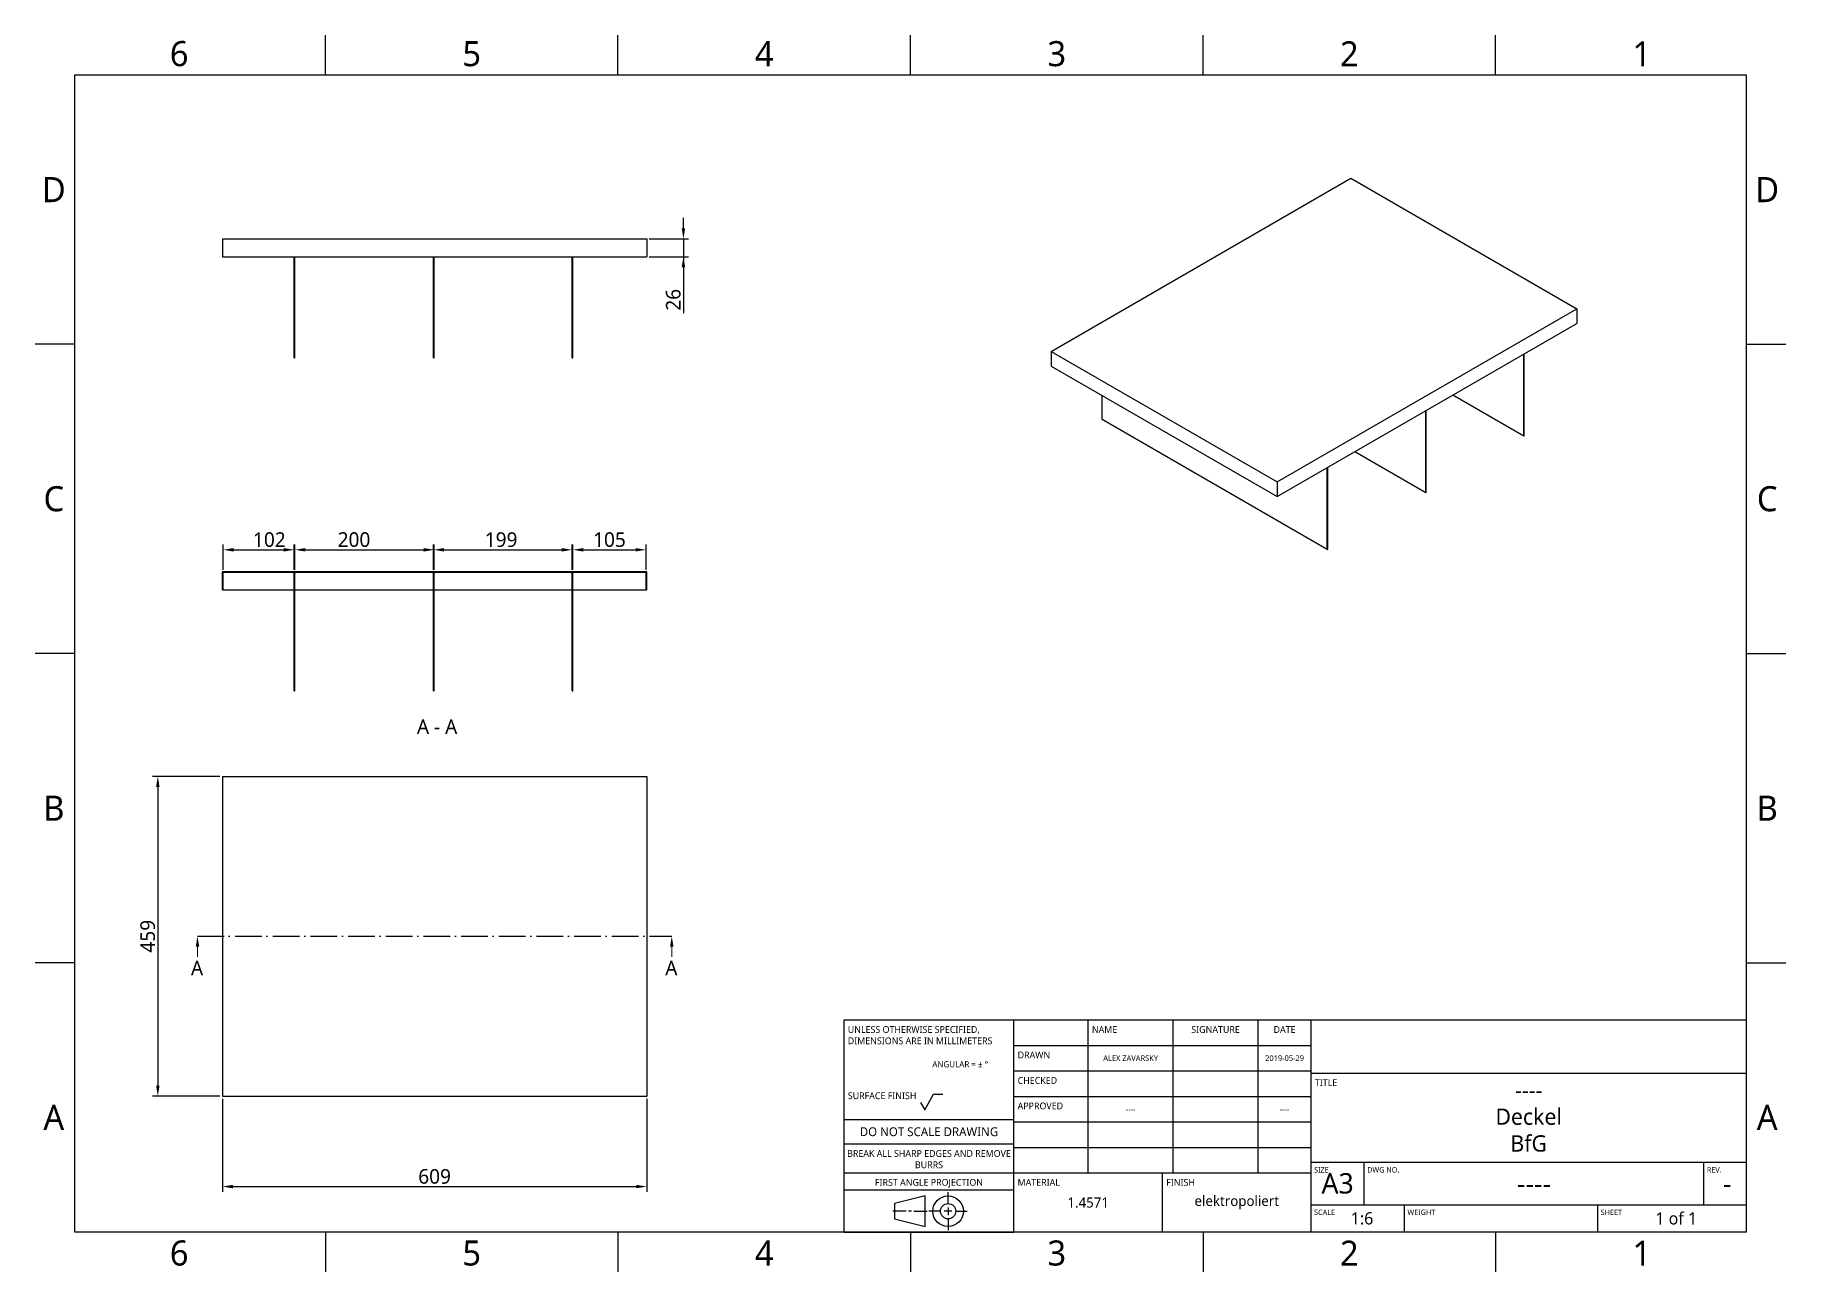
# Model space of a CAD drawing. Extents: x 1 to 420, y 0 to 296.
import ezdxf

# ---------------------------------------------------------------- set-up
doc = ezdxf.new("R2010")
doc.units = 0
doc.header["$LTSCALE"] = 12.7
doc.header["$MEASUREMENT"] = 0
doc.header["$PDMODE"] = 33
doc.header["$PDSIZE"] = 1
doc.linetypes.add('ONS_DASHDOT', pattern=[0.71, 0.5, -0.1, 0.01, -0.1])
doc.layers.get('DEFPOINTS').update_dxf_attribs({"linetype": 'CONTINUOUS'})
for name, color, linetype in [('ANNOTATION_TEXT', 7, 'CONTINUOUS'), ('BORDER_FRAME', 7, 'CONTINUOUS'), ('BORDER_ZONES', 7, 'CONTINUOUS'), ('SECTION_CUTTING_LINE', 7, 'ONS_DASHDOT'), ('TITLE_BLOCK', 7, 'CONTINUOUS'), ('VIEW_HATCHES', 7, 'CONTINUOUS'), ('VISIBLE', 7, 'CONTINUOUS')]:
    doc.layers.add(name, color=color, linetype=linetype)
doc.styles.add('ONSHAPE-STANDARD', font='NotoSans-Regular.ttf')
doc.styles.add('ONSHAPE-STANDARD-DIMENSION', font='')
doc.styles.add('ONSHAPE-STANDARD-FIELDS', font='NotoSans-Regular.ttf')
doc.styles.add('ONSHAPE-STANDARD-VIEW-LABE', font='NotoSans-Regular.ttf', dxfattribs={"height": 3.5})
doc.styles.get('ONSHAPE-STANDARD-DIMENSION').set_extended_font_data('Noto Sans')
doc.dimstyles.new('ONSHAPE-ISO-25$0', dxfattribs={"dimtxt": 3.5, "dimasz": 2.5, "dimexe": 1.25, "dimexo": 0.625, "dimtad": 1, "dimtxsty": 'ONSHAPE-STANDARD-DIMENSION', "dimcen": 2.5, "dimclrd": 7, "dimclre": 7, "dimclrt": 7, "dimadec": 1, "dimazin": 3, "dimtfac": 1, "dimtmove": 0, "dimatfit": 3})

# ---------------------------------------------------------------- blocks, each defined once
blk = doc.blocks.new('*D1')
at = {"layer": 'ANNOTATION_TEXT', "color": 7}
for p, q in [((45.25, 119.09), (29.14, 119.09)), ((30.39, 116.59), (30.39, 45.09)), ((45.25, 42.59), (29.14, 42.59))]:
    blk.add_line(p, q, dxfattribs=at)
for points in [[(30.8, 116.59), (29.97, 116.59), (30.39, 119.09)], [(29.97, 45.09), (30.8, 45.09), (30.39, 42.59)]]:
    blk.add_solid(points, dxfattribs=at)
at = {"layer": 'DEFPOINTS', "color": 0}
for p in [(45.87, 119.09), (30.39, 42.59), (30.39, 42.59), (45.87, 42.59)]:
    blk.add_point(p, dxfattribs=at)
at = {"layer": 'ANNOTATION_TEXT', "color": 7, "insert": (27.97, 80.84), "char_height": 3.5, "attachment_point": 5, "rotation": 90, "style": 'ONSHAPE-STANDARD-DIMENSION'}
blk.add_mtext('459', dxfattribs=at)
blk = doc.blocks.new('*D2')
at = {"layer": 'ANNOTATION_TEXT', "color": 7}
for p, q in [((45.87, 41.96), (45.87, 19.69)), ((147.37, 41.96), (147.37, 19.69)), ((48.37, 20.94), (144.87, 20.94))]:
    blk.add_line(p, q, dxfattribs=at)
for points in [[(48.37, 21.35), (48.37, 20.52), (45.87, 20.94)], [(144.87, 20.52), (144.87, 21.35), (147.37, 20.94)]]:
    blk.add_solid(points, dxfattribs=at)
at = {"layer": 'DEFPOINTS', "color": 0}
for p in [(45.87, 42.59), (147.37, 42.59), (147.37, 20.94), (147.37, 20.94)]:
    blk.add_point(p, dxfattribs=at)
at = {"layer": 'ANNOTATION_TEXT', "color": 7, "insert": (96.62, 23.35), "char_height": 3.5, "attachment_point": 5, "style": 'ONSHAPE-STANDARD-DIMENSION'}
blk.add_mtext('609', dxfattribs=at)
blk = doc.blocks.new('*D3')
at = {"layer": 'ANNOTATION_TEXT', "color": 7}
for p, q in [((156.16, 250.25), (156.16, 252.75)), ((148, 247.75), (157.41, 247.75)), ((156.16, 247.75), (156.16, 243.41)), ((148, 243.41), (157.41, 243.41)), ((156.16, 243.41), (156.16, 229.95)), ((156.16, 240.91), (156.16, 238.41))]:
    blk.add_line(p, q, dxfattribs=at)
for points in [[(155.74, 250.25), (156.58, 250.25), (156.16, 247.75)], [(156.58, 240.91), (155.74, 240.91), (156.16, 243.41)]]:
    blk.add_solid(points, dxfattribs=at)
at = {"layer": 'DEFPOINTS', "color": 0}
for p in [(147.37, 247.75), (147.37, 243.41), (156.16, 243.41), (156.16, 243.41)]:
    blk.add_point(p, dxfattribs=at)
at = {"layer": 'ANNOTATION_TEXT', "color": 7, "insert": (153.74, 233.14), "char_height": 3.5, "attachment_point": 5, "rotation": 90, "style": 'ONSHAPE-STANDARD-DIMENSION'}
blk.add_mtext('26', dxfattribs=at)
blk = doc.blocks.new('*D4')
at = {"layer": 'ANNOTATION_TEXT', "color": 7}
for p, q in [((46.04, 168.54), (46.04, 174.57)), ((48.54, 173.32), (60.54, 173.32)), ((63.04, 168.54), (63.04, 174.57))]:
    blk.add_line(p, q, dxfattribs=at)
for points in [[(48.54, 173.73), (48.54, 172.9), (46.04, 173.32)], [(60.54, 172.9), (60.54, 173.73), (63.04, 173.32)]]:
    blk.add_solid(points, dxfattribs=at)
at = {"layer": 'DEFPOINTS', "color": 0}
for p in [(63.04, 173.32), (63.04, 173.32), (46.04, 167.91), (63.04, 167.91)]:
    blk.add_point(p, dxfattribs=at)
at = {"layer": 'ANNOTATION_TEXT', "color": 7, "insert": (57.08, 175.74), "char_height": 3.5, "attachment_point": 5, "style": 'ONSHAPE-STANDARD-DIMENSION'}
blk.add_mtext('102', dxfattribs=at)
blk = doc.blocks.new('*D5')
at = {"layer": 'ANNOTATION_TEXT', "color": 7}
for p, q in [((63.21, 168.54), (63.21, 174.57)), ((65.71, 173.32), (94.04, 173.32)), ((96.54, 168.54), (96.54, 174.57))]:
    blk.add_line(p, q, dxfattribs=at)
for points in [[(65.71, 173.73), (65.71, 172.9), (63.21, 173.32)], [(94.04, 172.9), (94.04, 173.73), (96.54, 173.32)]]:
    blk.add_solid(points, dxfattribs=at)
at = {"layer": 'DEFPOINTS', "color": 0}
for p in [(96.54, 173.32), (96.54, 173.32), (63.21, 167.91), (96.54, 167.91)]:
    blk.add_point(p, dxfattribs=at)
at = {"layer": 'ANNOTATION_TEXT', "color": 7, "insert": (77.33, 175.74), "char_height": 3.5, "attachment_point": 5, "style": 'ONSHAPE-STANDARD-DIMENSION'}
blk.add_mtext('200', dxfattribs=at)
blk = doc.blocks.new('*D6')
at = {"layer": 'ANNOTATION_TEXT', "color": 7}
for p, q in [((96.37, 168.54), (96.37, 174.57)), ((98.87, 173.32), (127.04, 173.32)), ((129.54, 168.54), (129.54, 174.57))]:
    blk.add_line(p, q, dxfattribs=at)
for points in [[(98.87, 173.73), (98.87, 172.9), (96.37, 173.32)], [(127.04, 172.9), (127.04, 173.73), (129.54, 173.32)]]:
    blk.add_solid(points, dxfattribs=at)
at = {"layer": 'DEFPOINTS', "color": 0}
for p in [(129.54, 173.32), (129.54, 173.32), (96.37, 167.91), (129.54, 167.91)]:
    blk.add_point(p, dxfattribs=at)
at = {"layer": 'ANNOTATION_TEXT', "color": 7, "insert": (112.53, 175.73), "char_height": 3.5, "attachment_point": 5, "style": 'ONSHAPE-STANDARD-DIMENSION'}
blk.add_mtext('199', dxfattribs=at)
blk = doc.blocks.new('*D7')
at = {"layer": 'ANNOTATION_TEXT', "color": 7}
for p, q in [((129.71, 168.54), (129.71, 174.57)), ((132.21, 173.32), (144.71, 173.32)), ((147.21, 168.54), (147.21, 174.57))]:
    blk.add_line(p, q, dxfattribs=at)
for points in [[(132.21, 173.73), (132.21, 172.9), (129.71, 173.32)], [(144.71, 172.9), (144.71, 173.73), (147.21, 173.32)]]:
    blk.add_solid(points, dxfattribs=at)
at = {"layer": 'DEFPOINTS', "color": 0}
for p in [(147.21, 173.32), (147.21, 173.32), (129.71, 167.91), (147.21, 167.91)]:
    blk.add_point(p, dxfattribs=at)
at = {"layer": 'ANNOTATION_TEXT', "color": 7, "insert": (138.46, 175.74), "char_height": 3.5, "attachment_point": 5, "style": 'ONSHAPE-STANDARD-DIMENSION'}
blk.add_mtext('105', dxfattribs=at)

msp = doc.modelspace()

# ---------------------------------------------------------------- hatches: boundary and pattern name
at = {"layer": 'VIEW_HATCHES'}
h = msp.add_hatch(dxfattribs=at)
h.set_pattern_fill('ANSI31', color=256, scale=24, angle=174, style=0, pattern_type=2)
h.set_pattern_definition([(219, (96.6247, 167.9106), (1.88796, -2.33144), [])])
edge = h.paths.add_edge_path(flags=0)
edge.add_line((63.0414, 139.5772), (63.2081, 139.5772))
edge.add_line((63.2081, 139.5772), (63.2081, 167.9106))
edge.add_line((96.3747, 167.9106), (63.2081, 167.9106))
edge.add_line((96.3747, 139.5772), (96.3747, 167.9106))
edge.add_line((96.3747, 139.5772), (96.5414, 139.5772))
edge.add_line((96.5414, 139.5772), (96.5414, 167.9106))
edge.add_line((129.5414, 167.9106), (96.5414, 167.9106))
edge.add_line((129.5414, 139.5772), (129.5414, 167.9106))
edge.add_line((129.5414, 139.5772), (129.7081, 139.5772))
edge.add_line((129.7081, 139.5772), (129.7081, 167.9106))
edge.add_line((147.2081, 167.9106), (129.7081, 167.9106))
edge.add_line((147.2081, 163.7439), (147.2081, 167.9106))
edge.add_line((147.2081, 163.7439), (147.3747, 163.7439))
edge.add_line((147.3747, 163.7439), (147.3747, 168.0772))
edge.add_line((147.3747, 168.0772), (45.8747, 168.0772))
edge.add_line((45.8747, 163.7439), (45.8747, 168.0772))
edge.add_line((45.8747, 163.7439), (46.0414, 163.7439))
edge.add_line((46.0414, 163.7439), (46.0414, 167.9106))
edge.add_line((63.0414, 167.9106), (46.0414, 167.9106))
edge.add_line((63.0414, 139.5772), (63.0414, 167.9106))

# ---------------------------------------------------------------- linework, layer by layer
at = {"layer": 'BORDER_FRAME'}
for p, q in [((10.5, 10), (10.5, 287)), ((10.5, 287), (410.5, 287)), ((410.5, 287), (410.5, 10)), ((410.5, 10), (10.5, 10))]:
    msp.add_line(p, q, dxfattribs=at)
at = {"layer": 'BORDER_ZONES'}
for p, q in [((70.5, 287), (70.5, 296.5)), ((140.5, 287), (140.5, 296.5)), ((210.5, 287), (210.5, 296.5)), ((280.5, 287), (280.5, 296.5)), ((350.5, 287), (350.5, 296.5)), ((10.5, 222.5), (1, 222.5)), ((410.5, 222.5), (420, 222.5)), ((10.5, 148.5), (1, 148.5)), ((410.5, 148.5), (420, 148.5)), ((10.5, 74.5), (1, 74.5)), ((410.5, 74.5), (420, 74.5)), ((70.5, 10), (70.5, 0.5)), ((140.5, 10), (140.5, 0.5)), ((210.5, 10), (210.5, 0.5)), ((280.5, 10), (280.5, 0.5)), ((350.5, 10), (350.5, 0.5))]:
    msp.add_line(p, q, dxfattribs=at)
at = {"layer": 'SECTION_CUTTING_LINE', "color": 7}
msp.add_line((39.8747, 80.8352), (153.3747, 80.8352), dxfattribs=at)
for points in [[(39.8747, 80.8352), (39.4581, 78.3352), (40.2914, 78.3352)], [(153.3747, 80.8352), (152.9581, 78.3352), (153.7914, 78.3352)], [(39.7706, 78.3352), (39.7706, 75.8352), (39.9789, 78.3352), (39.9789, 75.8352)], [(153.2706, 78.3352), (153.2706, 75.8352), (153.4789, 78.3352), (153.4789, 75.8352)]]:
    msp.add_solid(points, dxfattribs=at)
at = {"layer": 'TITLE_BLOCK'}
for p, q in [((194.6, 10), (194.6, 60.8)), ((194.6, 60.8), (235.24, 60.8)), ((235.24, 10), (235.24, 60.8)), ((235.24, 60.8), (306.36, 60.8)), ((253.02, 24.224), (253.02, 60.8)), ((273.34, 24.224), (273.34, 60.8)), ((293.66, 24.224), (293.66, 60.8)), ((306.36, 10), (306.36, 60.8)), ((306.36, 60.8), (410.5, 60.8)), ((235.24, 54.704), (306.36, 54.704)), ((235.24, 48.608), (306.36, 48.608)), ((306.36, 48.1), (410.5, 48.1)), ((213.904, 39.3298), (216.0376, 43.0253)), ((216.0376, 43.0253), (218.2728, 43.0253)), ((235.24, 42.512), (306.36, 42.512)), ((212.888, 41.0896), (213.904, 39.3298)), ((194.6, 37.0256), (235.24, 37.0256)), ((235.24, 36.416), (306.36, 36.416)), ((194.6, 31.1328), (235.24, 31.1328)), ((235.24, 30.32), (306.36, 30.32)), ((306.36, 26.764), (410.5, 26.764)), ((319.06, 16.604), (319.06, 26.764)), ((400.34, 16.604), (400.34, 26.764)), ((194.6, 24.224), (235.24, 24.224)), ((235.24, 24.224), (306.36, 24.224)), ((270.8, 10), (270.8, 24.224)), ((194.6, 20.16), (235.24, 20.16)), ((214.0056, 18.697), (206.6904, 16.8682)), ((206.6904, 16.8682), (206.6904, 13.2106)), ((214.0056, 11.3818), (214.0056, 18.697)), ((219.492, 16.8682), (219.492, 19.6114)), ((209.4336, 15.0394), (206.2332, 15.0394)), ((206.6904, 13.2106), (214.0056, 11.3818)), ((210.7138, 15.0394), (209.9822, 15.0394)), ((211.2624, 15.0394), (214.4628, 15.0394)), ((217.6632, 15.0394), (214.92, 15.0394)), ((220.4064, 15.0394), (218.5776, 15.0394)), ((219.492, 15.9538), (219.492, 14.125)), ((219.492, 13.2106), (219.492, 10.4674)), ((221.3208, 15.0394), (224.064, 15.0394)), ((306.36, 16.604), (410.5, 16.604)), ((328.712, 10), (328.712, 16.604)), ((374.94, 10), (374.94, 16.604)), ((194.6, 10), (235.24, 10))]:
    msp.add_line(p, q, dxfattribs=at)
for radius in [3.6576, 1.8288]:
    msp.add_circle((219.492, 15.0394), radius, dxfattribs=at)
at = {"layer": 'VISIBLE'}
for p, q in [((244.1261, 220.7999), (315.8974, 262.2371)), ((315.8974, 262.2371), (369.9911, 231.0061)), ((45.8747, 247.7483), (45.8747, 243.415)), ((45.8747, 247.7483), (147.3747, 247.7483)), ((147.3747, 247.7483), (147.3747, 243.415)), ((45.8747, 243.415), (147.3747, 243.415)), ((63.0414, 219.2483), (63.0414, 243.415)), ((63.2081, 219.2483), (63.2081, 243.415)), ((96.3747, 219.2483), (96.3747, 243.415)), ((96.5414, 219.2483), (96.5414, 243.415)), ((129.5414, 219.2483), (129.5414, 243.415)), ((129.7081, 219.2483), (129.7081, 243.415)), ((298.2197, 189.5689), (369.9911, 231.0061)), ((369.9911, 231.0061), (369.9911, 227.468)), ((298.2197, 186.0308), (369.9911, 227.468)), ((63.0414, 219.2483), (63.2081, 219.2483)), ((96.3747, 219.2483), (96.5414, 219.2483)), ((129.5414, 219.2483), (129.7081, 219.2483)), ((244.1261, 220.7999), (244.1261, 217.2618)), ((244.1261, 220.7999), (298.2197, 189.5689)), ((357.2631, 200.5236), (357.2631, 220.1195)), ((357.381, 200.5916), (357.381, 220.1876)), ((244.1261, 217.2618), (298.2197, 186.0308)), ((256.3826, 204.47), (256.3826, 210.1855)), ((357.2631, 200.5236), (340.2926, 210.3216)), ((333.8108, 186.9834), (333.8108, 206.5793)), ((333.9286, 187.0514), (333.9286, 206.6473)), ((310.2405, 173.3751), (256.3826, 204.47)), ((357.2631, 200.5236), (357.381, 200.5916)), ((310.2405, 173.3751), (310.2405, 192.971)), ((310.3584, 173.4431), (310.3584, 193.039)), ((333.8108, 186.9834), (316.8402, 196.7813)), ((298.2197, 189.5689), (298.2197, 186.0308)), ((333.8108, 186.9834), (333.9286, 187.0514)), ((310.2405, 173.3751), (310.3584, 173.4431)), ((147.3747, 168.0772), (45.8747, 168.0772)), ((45.8747, 163.7439), (45.8747, 168.0772)), ((63.0414, 167.9106), (46.0414, 167.9106)), ((46.0414, 163.7439), (46.0414, 167.9106)), ((63.0414, 139.5772), (63.0414, 167.9106)), ((96.3747, 167.9106), (63.2081, 167.9106)), ((63.2081, 139.5772), (63.2081, 167.9106)), ((96.3747, 139.5772), (96.3747, 167.9106)), ((96.5414, 139.5772), (96.5414, 167.9106)), ((129.5414, 167.9106), (96.5414, 167.9106)), ((129.5414, 139.5772), (129.5414, 167.9106)), ((147.2081, 167.9106), (129.7081, 167.9106)), ((129.7081, 139.5772), (129.7081, 167.9106)), ((147.2081, 163.7439), (147.2081, 167.9106)), ((147.3747, 163.7439), (147.3747, 168.0772)), ((45.8747, 163.7439), (46.0414, 163.7439)), ((46.0414, 163.7439), (63.0414, 163.7439)), ((63.2081, 163.7439), (96.3747, 163.7439)), ((96.5414, 163.7439), (129.5414, 163.7439)), ((129.7081, 163.7439), (147.2081, 163.7439)), ((147.2081, 163.7439), (147.3747, 163.7439)), ((63.0414, 139.5772), (63.2081, 139.5772)), ((96.3747, 139.5772), (96.5414, 139.5772)), ((129.5414, 139.5772), (129.7081, 139.5772)), ((45.8747, 119.0852), (45.8747, 42.5852)), ((45.8747, 119.0852), (147.3747, 119.0852)), ((147.3747, 119.0852), (147.3747, 42.5852)), ((45.8747, 42.5852), (147.3747, 42.5852))]:
    msp.add_line(p, q, dxfattribs=at)

# ---------------------------------------------------------------- texts
at = {"layer": 'ANNOTATION_TEXT', "color": 7, "insert": (96.6247, 132.7522), "char_height": 3.5, "attachment_point": 2, "style": 'ONSHAPE-STANDARD-VIEW-LABE'}
msp.add_mtext(' A - A ', dxfattribs=at)
at = {"layer": 'BORDER_ZONES', "char_height": 6, "attachment_point": 5, "style": 'ONSHAPE-STANDARD'}
for s, insert in [('6', (35.5, 292)), ('5', (105.5, 292)), ('4', (175.5, 292)), ('3', (245.5, 292)), ('2', (315.5, 292)), ('1', (385.5, 292)), ('D', (5.5, 259.5)), ('D', (415.5, 259.5)), ('C', (5.5, 185.5)), ('C', (415.5, 185.5)), ('B', (5.5, 111.5)), ('B', (415.5, 111.5)), ('A', (5.5, 37.5)), ('A', (415.5, 37.5)), ('6', (35.5, 5)), ('5', (105.5, 5)), ('4', (175.5, 5)), ('3', (245.5, 5)), ('2', (315.5, 5)), ('1', (385.5, 5))]:
    msp.add_mtext(s, dxfattribs=dict(at, insert=insert))
at = {"layer": 'SECTION_CUTTING_LINE', "color": 7, "char_height": 3.5, "width": 3.120913, "attachment_point": 1, "style": 'ONSHAPE-STANDARD'}
for insert in [(38.3167, 75.0019), (151.8167, 75.0019)]:
    msp.add_mtext('\\fNoto Sans|b0|i0|c0|p0;\\W1.0000000000;\\T1.0000000000;\\o\\lA', dxfattribs=dict(at, insert=insert))
at = {"layer": 'TITLE_BLOCK'}
for s, insert, char_height, width, attachment_point, style in [('UNLESS OTHERWISE SPECIFIED, DIMENSIONS ARE IN MILLIMETERS', (195.4941, 59.337), 1.6256, 40.64, 1, 'ONSHAPE-STANDARD'), ('NAME', (253.9141, 59.337), 1.6256, 20.32, 1, 'ONSHAPE-STANDARD'), ('SIGNATURE', (283.5, 59.337), 1.6256, 20.32, 2, 'ONSHAPE-STANDARD'), ('DATE', (300.01, 59.337), 1.6256, 12.7, 2, 'ONSHAPE-STANDARD'), ('^JANGULAR = ± °^J', (215.7247, 53.3873), 1.46304, 20.32, 1, 'ONSHAPE-STANDARD'), ('DRAWN', (236.1341, 53.241), 1.6256, 17.78, 1, 'ONSHAPE-STANDARD'), ('ALEX ZAVARSKY', (263.18, 51.656), 1.365504, 20.32, 5, 'ONSHAPE-STANDARD-FIELDS'), ('2019-05-29', (300.01, 51.656), 1.3655, 12.7, 5, 'ONSHAPE-STANDARD-FIELDS'), ('CHECKED', (236.1341, 47.145), 1.6256, 17.78, 1, 'ONSHAPE-STANDARD'), ('TITLE', (307.2541, 46.637), 1.6256, 12.7, 1, 'ONSHAPE-STANDARD'), ('SURFACE FINISH', (195.4941, 43.4874), 1.6256, 20.32, 1, 'ONSHAPE-STANDARD'), ('----', (358.43, 44.036), 3.90144, 93.98, 5, 'ONSHAPE-STANDARD-FIELDS'), ('APPROVED', (236.1341, 41.049), 1.6256, 17.78, 1, 'ONSHAPE-STANDARD'), ('----', (263.18, 39.464), 1.3655, 20.32, 5, 'ONSHAPE-STANDARD-FIELDS'), ('----', (300.01, 39.464), 1.3655, 12.7, 5, 'ONSHAPE-STANDARD-FIELDS'), ('Deckel', (358.43, 37.6352), 3.90144, 93.98, 5, 'ONSHAPE-STANDARD-FIELDS'), ('DO NOT SCALE DRAWING', (214.92, 35.1236), 2.11328, 40.64, 2, 'ONSHAPE-STANDARD'), ('BREAK ALL SHARP EDGES AND REMOVE BURRS', (214.92, 29.6698), 1.6256, 40.64, 2, 'ONSHAPE-STANDARD'), ('BfG', (358.43, 31.2344), 3.90144, 93.98, 5, 'ONSHAPE-STANDARD-FIELDS'), ('SIZE', (307.0753, 25.5936), 1.30048, 12.7, 1, 'ONSHAPE-STANDARD'), ('DWG NO.', (319.7753, 25.5936), 1.30048, 81.28, 1, 'ONSHAPE-STANDARD'), ('REV.', (401.0553, 25.5936), 1.30048, 10.16, 1, 'ONSHAPE-STANDARD'), ('FIRST ANGLE PROJECTION', (214.92, 22.761), 1.6256, 40.64, 2, 'ONSHAPE-STANDARD'), ('MATERIAL', (236.1341, 22.761), 1.6256, 35.56, 1, 'ONSHAPE-STANDARD'), ('FINISH', (271.6941, 22.761), 1.6256, 35.56, 1, 'ONSHAPE-STANDARD'), ('A3', (312.71, 21.684), 4.8768, 12.7, 5, 'ONSHAPE-STANDARD-FIELDS'), ('----', (359.7, 21.684), 4.8768, 81.28, 5, 'ONSHAPE-STANDARD-FIELDS'), ('-', (405.928, 21.684), 4.8768, 9.144, 5, 'ONSHAPE-STANDARD-FIELDS'), ('1.4571 ', (253.02, 17.112), 2.4384, 35.56, 5, 'ONSHAPE-STANDARD-FIELDS'), ('elektropoliert ', (288.58, 17.112), 2.4384, 35.56, 5, 'ONSHAPE-STANDARD-FIELDS'), ('SCALE', (307.0753, 15.4336), 1.30048, 22.352, 1, 'ONSHAPE-STANDARD'), ('1:6', (318.552, 13.302), 2.92608, 20.32, 5, 'ONSHAPE-STANDARD-FIELDS'), ('WEIGHT', (329.4273, 15.4336), 1.30048, 46.228, 1, 'ONSHAPE-STANDARD'), ('SHEET', (375.6553, 15.4336), 1.30048, 35.56, 1, 'ONSHAPE-STANDARD'), ('1 of 1', (393.736, 13.302), 2.92608, 33.528, 5, 'ONSHAPE-STANDARD-FIELDS')]:
    msp.add_mtext(s, dxfattribs=dict(at, insert=insert, char_height=char_height, width=width, attachment_point=attachment_point, style=style))

# ---------------------------------------------------------------- dimensions: what is measured, and where the dimension line sits
at = {"layer": 'ANNOTATION_TEXT'}
for base, p1, p2, picture, middle in [((156.1584, 243.415), (147.3747, 247.7483, 0.0833), (147.3747, 243.415, 0.0833), '*D3', (156.1584, 233.1372)), ((30.385, 42.5852), (45.8747, 119.0852, 14.1667), (45.8747, 42.5852, 14.1667), '*D1', (30.385, 80.8352))]:
    dim = msp.add_linear_dim(base=base, p1=p1, p2=p2, angle=90, dimstyle='ONSHAPE-ISO-25$0', override={"dimlfac": 6, "dimpost": ''}, dxfattribs=at)
    dim.commit()
    dim.dimension.update_dxf_attribs({"geometry": picture, "text_midpoint": middle, "dimtype": 160})
for base, p1, p2, picture, middle in [((63.0414, 173.3171), (46.0414, 167.9106, -38.1667), (63.0414, 167.9106, -38.1667), '*D4', (57.0766, 173.3171)), ((96.5414, 173.3171), (63.2081, 167.9106, -38.1667), (96.5414, 167.9106, -38.1667), '*D5', (77.3336, 173.3171)), ((129.5414, 173.3171), (96.3747, 167.9106, -38.1667), (129.5414, 167.9106, -38.1667), '*D6', (112.5319, 173.3171)), ((147.2081, 173.3171), (129.7081, 167.9106, -38.1667), (147.2081, 167.9106, -38.1667), '*D7', (138.4581, 173.3171)), ((147.3747, 20.9352), (45.8747, 42.5852, 14.1667), (147.3747, 42.5852, 14.1667), '*D2', (96.6247, 20.9352))]:
    dim = msp.add_linear_dim(base=base, p1=p1, p2=p2, dimstyle='ONSHAPE-ISO-25$0', override={"dimlfac": 6, "dimpost": ''}, dxfattribs=at)
    dim.commit()
    dim.dimension.update_dxf_attribs({"geometry": picture, "text_midpoint": middle, "dimtype": 160})

doc.saveas('drawing.dxf')
